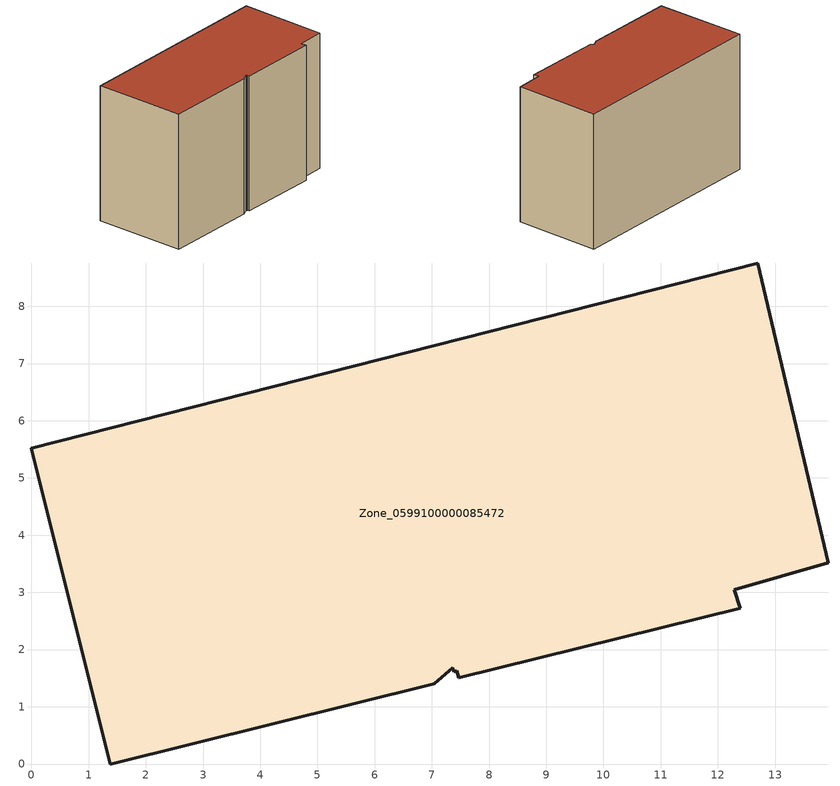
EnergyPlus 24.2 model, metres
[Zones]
Zone_0599100000085472
 floor ground (C_G): 13.93,3.52 12.29,3.04 12.39,2.72 7.47,1.5 7.44,1.63 7.38,1.61 7.37,1.68 7.04,1.4 1.38,0 0,5.52 12.69,8.76 z0
 wall outside (C_F): 13.93,3.52 12.69,8.76 0,5.52 1.38,0 7.04,1.4 7.37,1.68 7.38,1.61 7.44,1.63 7.47,1.5 12.39,2.72 12.29,3.04 13.93,3.52 z0:8.47
 roof outside (C_R): 12.29,3.04 13.93,3.52 12.69,8.76 0,5.52 1.38,0 7.04,1.4 7.37,1.68 7.38,1.61 7.44,1.63 7.47,1.5 12.39,2.72 z8.47
[BUILDING]
Pand.0599100000085472: North Axis=0; Terrain=City; Loads Convergence Tolerance Value=0.04; Temperature Convergence Tolerance Value=0.4; Solar Distribution=FullExterior; Maximum Number of Warmup Days=25; Minimum Number of Warmup Days=1
[Site:Location]
Rotterdam.The.Hague.AP_ZH_NLD Design_Conditions: Latitude=51.96; Longitude=4.45; Time Zone=1; Elevation=-4.5
[SITE:GROUNDTEMPERATURE:BUILDINGSURFACE]
18, 18, 18, 18, 18, 18, 18, 18, 18, 18, 18, 18
[MATERIAL] Thermal Absorptance=0.9; Solar Absorptance=0.7; Visible Absorptance=0.7
Name | Roughness | Thickness | Conductivity | Density | Specific Heat
G.TC.1975-1991 | MediumSmooth | 0.15 | 0.288461 | 540 | 1210
F.TC.1975-1991 | Rough | 0.3 | 0.230769 | 1920 | 840
R.TC.1975-1991 | MediumRough | 0.2 | 0.153846 | 1500 | 1000
[CONSTRUCTION]
C_G: G.TC.1975-1991
C_F: F.TC.1975-1991
C_R: R.TC.1975-1991
[ZONE]
Zone_0599100000085472: Type=1; Multiplier=1; Ceiling Height=Autocalculate; Volume=Autocalculate; Floor Area=autocalculate; Part of Total Floor Area=Yes
[ZONEINFILTRATION:DESIGNFLOWRATE]
Infil_Zone_0599100000085472: Zone or ZoneList or Space or SpaceList=Zone_0599100000085472; Schedule=AlwaysOn; Design Flow Rate Calculation Method=Flow/Area; Flow Rate per Floor Area=0.003; Constant Term Coefficient=1; Temperature Term Coefficient=0; Velocity Term Coefficient=0; Velocity Squared Term Coefficient=0
[HVACTEMPLATE:ZONE:IDEALLOADSAIRSYSTEM]
Zone_0599100000085472: Maximum Heating Supply Air Temperature=50; Minimum Cooling Supply Air Temperature=13; Maximum Heating Supply Air Humidity Ratio=0.0156; Minimum Cooling Supply Air Humidity Ratio=0.0077; Heating Limit=NoLimit; Cooling Limit=NoLimit; Dehumidification Control Type=ConstantSensibleHeatRatio; Cooling Sensible Heat Ratio=0.7; Dehumidification Setpoint=60; Humidification Control Type=None; Humidification Setpoint=30; Outdoor Air Method=None; Outdoor Air Flow Rate per Person=0.00944; Outdoor Air Flow Rate per Zone Floor Area=0; Outdoor Air Flow Rate per Zone=0; Demand Controlled Ventilation Type=None; Outdoor Air Economizer Type=NoEconomizer; Heat Recovery Type=None; Sensible Heat Recovery Effectiveness=0.7; Latent Heat Recovery Effectiveness=0.65
[ZONECONTROL:THERMOSTAT]
ThermostatControl_Zone_0599100000085472: Zone or ZoneList=Zone_0599100000085472; Control Type Schedule=DualSetpointControlType; Control 1=Thermostat_Zone_0599100000085472; Temperature Difference Between Cutout And Setpoint=0
[THERMOSTATSETPOINT:DUALSETPOINT]
Thermostat_Zone_0599100000085472: Heating Setpoint Temperature Schedule=HeatingSetpoint_Zone_0599100000085472; Cooling Setpoint Temperature Schedule=CoolingSetpoint_Zone_0599100000085472
[SCHEDULE:COMPACT]
HeatingSetpoint_Zone_0599100000085472: Through: 12/31, For: AllDays, Until: 24:00, 21
CoolingSetpoint_Zone_0599100000085472: Through: 12/31, For: AllDays, Until: 24:00, 24
DualSetpointControlType: Through: 12/31, For: AllDays, Until: 24:00, 4
AlwaysOn: Through: 12/31, For: AllDays, Until: 24:00, 1
